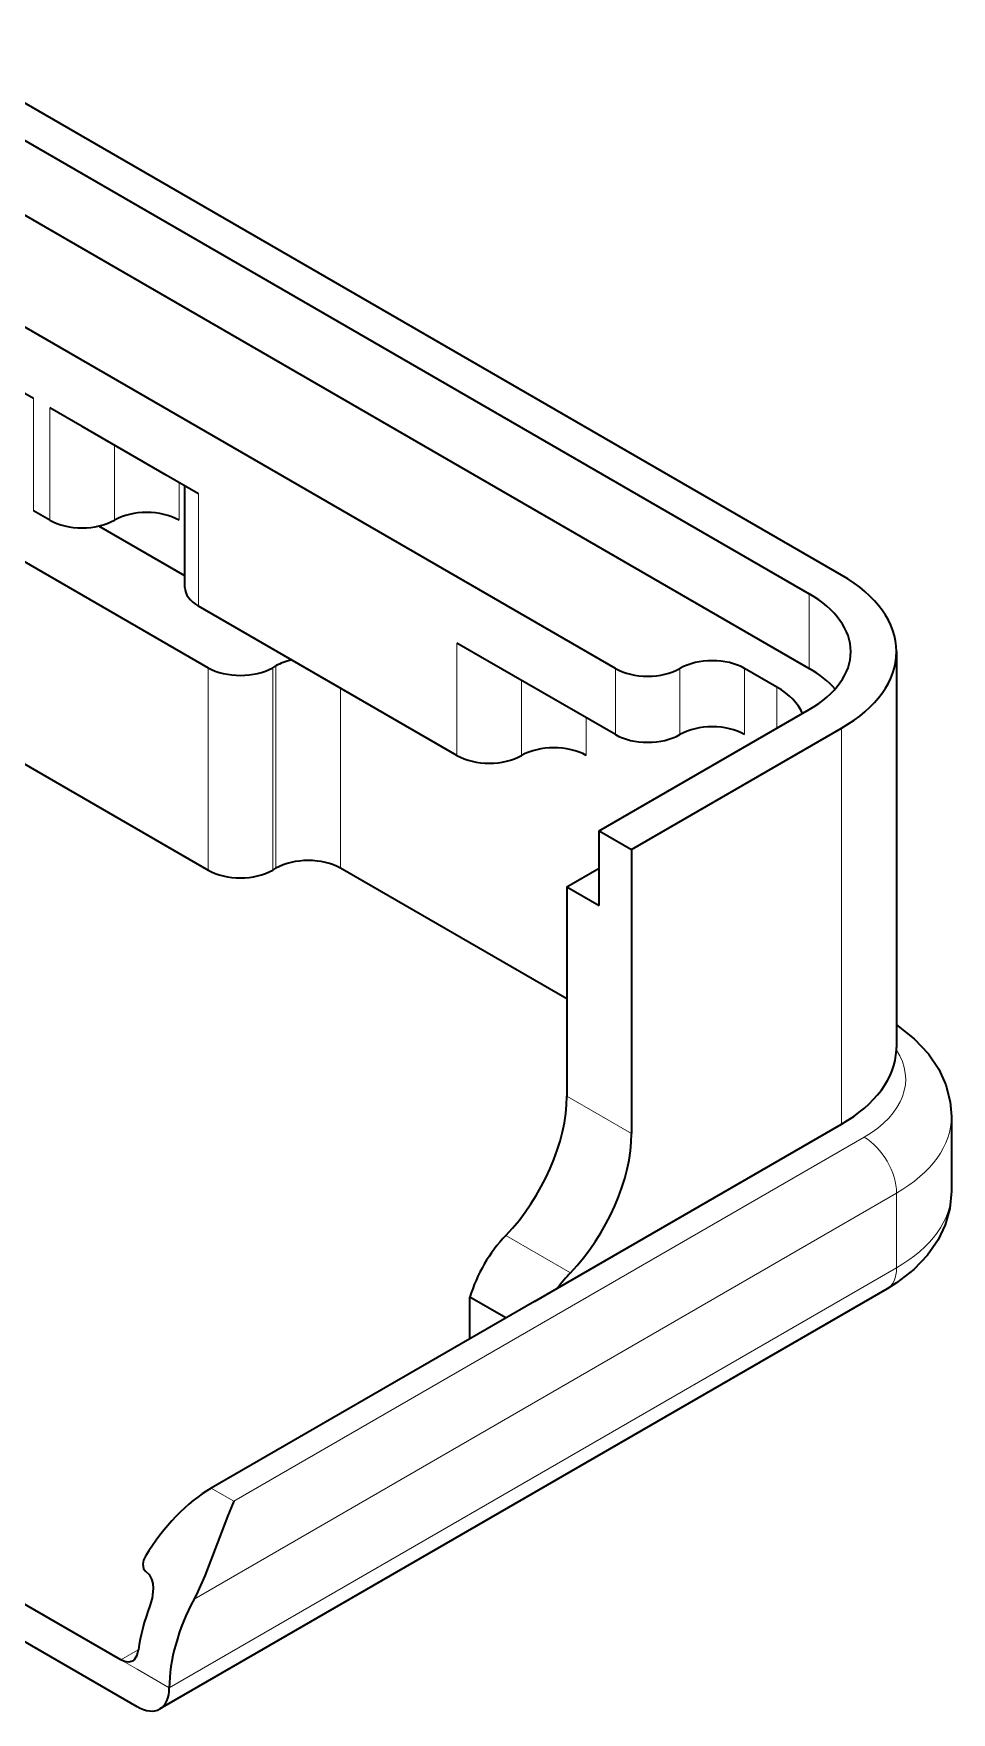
# Model space of a CAD drawing. Extents: x 487 to 800, y 314 to 605.
# Drawn here: x 761.11 to 781.19, y 526.75 to 563.45 of the extents above; entities that cross this region are included whole.
import ezdxf

# ---------------------------------------------------------------- set-up
doc = ezdxf.new("R2010")
doc.units = 0

msp = doc.modelspace()

# ---------------------------------------------------------------- linework, layer by layer
at = {"color": 7, "lineweight": 35}
for p, q in [((778.785, 551.613), (758.278, 563.452)), ((757.571, 563.044), (778.077, 551.205)), ((757.571, 561.411), (778.077, 549.572)), ((763.016, 527.894), (742.849, 539.537)), ((763.37, 526.873), (742.142, 539.129))]:
    msp.add_line(p, q, dxfattribs=at)
at = {"color": 7, "lineweight": 35, "ltscale": 0.469485}
msp.add_line((773.835, 549.572), (757.571, 558.962), dxfattribs=at)
at = {"color": 7, "lineweight": 35, "ltscale": 0.020412}
for p, q in [((761.107, 555.475), (760.4, 555.883)), ((762.168, 554.863), (761.46, 555.271)), ((771.077, 549.719), (770.37, 550.127)), ((777.37, 549.164), (776.663, 549.572)), ((773.481, 546.02), (774.188, 545.612))]:
    msp.add_line(p, q, dxfattribs=at)
at = {"color": 7, "lineweight": 13, "ltscale": 0.061441}
for p, q in [((761.107, 553.018), (761.107, 555.475)), ((761.46, 552.813), (761.46, 555.271)), ((770.37, 547.67), (770.37, 550.127))]:
    msp.add_line(p, q, dxfattribs=at)
at = {"color": 7, "lineweight": 35, "ltscale": 0.053072}
msp.add_line((764.006, 553.801), (762.168, 554.863), dxfattribs=at)
at = {"color": 7, "lineweight": 13, "ltscale": 0.041028}
for p, q in [((762.875, 552.813), (762.875, 554.455)), ((771.784, 547.67), (771.784, 549.311))]:
    msp.add_line(p, q, dxfattribs=at)
at = {"color": 7, "lineweight": 35, "ltscale": 0.19651}
for p, q in [((758.118, 553.518), (764.925, 549.588)), ((758.118, 549.093), (764.925, 545.163))]:
    msp.add_line(p, q, dxfattribs=at)
at = {"color": 7, "lineweight": 35, "ltscale": 0.020413}
msp.add_line((764.713, 553.393), (764.006, 553.801), dxfattribs=at)
at = {"color": 7, "lineweight": 13, "ltscale": 0.020616}
for p, q in [((764.289, 552.813), (764.289, 553.638)), ((773.198, 547.67), (773.198, 548.494))]:
    msp.add_line(p, q, dxfattribs=at)
at = {"color": 7, "lineweight": 35, "ltscale": 0.055463}
msp.add_line((764.42, 551.344), (764.42, 553.562), dxfattribs=at)
at = {"color": 7, "lineweight": 13, "ltscale": 0.061443}
msp.add_line((764.713, 550.935), (764.713, 553.393), dxfattribs=at)
at = {"color": 7, "lineweight": 35, "ltscale": 0.010206}
msp.add_line((761.46, 552.813), (761.107, 553.018), dxfattribs=at)
at = {"color": 7, "lineweight": 35, "ltscale": 0.054487}
msp.add_line((764.42, 551.595), (762.533, 552.684), dxfattribs=at)
at = {"color": 7, "lineweight": 13, "ltscale": 0.040825}
msp.add_line((778.077, 551.205), (778.077, 549.572), dxfattribs=at)
at = {"color": 7, "lineweight": 35, "ltscale": 0.163299}
msp.add_line((770.37, 547.67), (764.713, 550.935), dxfattribs=at)
at = {"color": 7, "lineweight": 35, "ltscale": 0.216386}
msp.add_line((779.985, 549.939), (779.985, 541.284), dxfattribs=at)
at = {"color": 7, "lineweight": 13, "ltscale": 0.110635}
for p, q in [((764.925, 549.588), (764.925, 545.163)), ((766.339, 549.588), (766.339, 545.163))]:
    msp.add_line(p, q, dxfattribs=at)
at = {"color": 7, "lineweight": 35, "ltscale": 0.00204}
msp.add_line((766.339, 549.588), (766.41, 549.629), dxfattribs=at)
at = {"color": 7, "lineweight": 13, "ltscale": 0.110634}
msp.add_line((766.41, 549.629), (766.41, 545.204), dxfattribs=at)
at = {"color": 7, "lineweight": 35, "ltscale": 0.079608}
msp.add_line((773.835, 548.127), (771.077, 549.719), dxfattribs=at)
at = {"color": 7, "lineweight": 13, "ltscale": 0.03613}
for p, q in [((773.835, 549.572), (773.835, 548.127)), ((775.249, 549.572), (775.249, 548.127)), ((776.663, 549.572), (776.663, 548.127))]:
    msp.add_line(p, q, dxfattribs=at)
at = {"color": 7, "lineweight": 13, "ltscale": 0.098387}
msp.add_line((767.824, 549.139), (767.824, 545.204), dxfattribs=at)
at = {"color": 7, "lineweight": 13, "ltscale": 0.022453}
msp.add_line((777.37, 548.266), (777.37, 549.164), dxfattribs=at)
at = {"color": 7, "lineweight": 35, "ltscale": 0.132681}
for p, q in [((773.481, 546.02), (778.077, 548.674)), ((774.188, 545.612), (778.785, 548.266))]:
    msp.add_line(p, q, dxfattribs=at)
at = {"color": 7, "lineweight": 13, "ltscale": 0.216371}
msp.add_line((778.785, 539.611), (778.785, 548.266), dxfattribs=at)
at = {"color": 7, "lineweight": 35, "ltscale": 0.040825}
for p, q in [((773.481, 544.387), (773.481, 546.02)), ((781.188, 539.774), (781.188, 538.141))]:
    msp.add_line(p, q, dxfattribs=at)
at = {"color": 7, "lineweight": 35, "ltscale": 0.155135}
msp.add_line((774.188, 545.612), (774.188, 539.407), dxfattribs=at)
at = {"color": 7, "lineweight": 35, "ltscale": 0.002041}
msp.add_line((766.339, 545.163), (766.41, 545.204), dxfattribs=at)
at = {"color": 7, "lineweight": 35, "ltscale": 0.142887}
msp.add_line((772.774, 542.346), (767.824, 545.204), dxfattribs=at)
at = {"color": 7, "lineweight": 35, "ltscale": 0.020414}
for q in [(773.481, 545.204), (773.481, 544.387)]:
    msp.add_line((772.774, 544.795), q, dxfattribs=at)
at = {"color": 7, "lineweight": 35, "ltscale": 0.11431}
msp.add_line((772.774, 544.795), (772.774, 540.223), dxfattribs=at)
at = {"color": 7, "lineweight": 35, "ltscale": 0.001401}
msp.add_line((779.984, 541.228), (779.985, 541.284), dxfattribs=at)
at = {"color": 7, "lineweight": 13, "ltscale": 0.040826}
for p, q in [((774.188, 539.407), (772.774, 540.223)), ((772.852, 536.359), (771.438, 537.176))]:
    msp.add_line(p, q, dxfattribs=at)
at = {"color": 7, "lineweight": 35, "ltscale": 0.17937}
msp.add_line((772.571, 536.023), (778.785, 539.611), dxfattribs=at)
at = {"color": 7, "lineweight": 13, "ltscale": 0.398044}
msp.add_line((779.28, 539.325), (765.491, 531.364), dxfattribs=at)
at = {"color": 7, "lineweight": 13, "ltscale": 0.443686}
msp.add_line((779.987, 538.1), (764.617, 529.227), dxfattribs=at)
at = {"color": 7, "lineweight": 13, "ltscale": 0.040823}
msp.add_line((779.987, 536.467), (779.987, 538.1), dxfattribs=at)
at = {"color": 7, "lineweight": 13, "ltscale": 0.45928}
msp.add_line((779.987, 536.467), (764.077, 527.282), dxfattribs=at)
at = {"color": 7, "lineweight": 35, "ltscale": 0.459279}
msp.add_line((779.78, 536.009), (763.87, 526.824), dxfattribs=at)
at = {"color": 7, "lineweight": 35, "ltscale": 0.014548}
msp.add_line((772.067, 535.732), (772.571, 536.023), dxfattribs=at)
at = {"color": 7, "lineweight": 35, "ltscale": 0.204124}
msp.add_line((772.067, 535.732), (764.996, 531.65), dxfattribs=at)
at = {"color": 7, "lineweight": 35, "ltscale": 0.022755}
for p in [(770.653, 534.916), (771.441, 535.371)]:
    msp.add_line(p, (770.653, 535.826), dxfattribs=at)
at = {"color": 7, "lineweight": 13, "ltscale": 0.014288}
msp.add_line((765.491, 531.364), (764.996, 531.65), dxfattribs=at)
at = {"color": 7, "lineweight": 13, "ltscale": 0.011063}
msp.add_line((763.016, 527.894), (763.399, 528.115), dxfattribs=at)
at = {"color": 7, "lineweight": 13, "ltscale": 0.010206}
msp.add_line((763.37, 527.69), (763.016, 527.894), dxfattribs=at)
at = {"color": 7, "lineweight": 13, "ltscale": 0.020412}
msp.add_line((764.077, 527.282), (763.37, 527.69), dxfattribs=at)
at = {"color": 7, "lineweight": 35}
for points in [[(779.985, 541.778), (780.373, 541.477), (780.683, 541.148), (780.913, 540.808), (781.068, 540.465), (781.162, 540.094), (781.188, 539.774)], [(781.188, 538.141), (781.153, 537.767), (781.052, 537.408), (780.896, 537.077), (780.667, 536.746), (780.364, 536.43), (779.985, 536.137), (779.78, 536.009)], [(765.491, 531.364), (765.349, 531.031), (765.117, 530.417), (764.852, 529.732), (764.701, 529.393), (764.617, 529.227)], [(763.554, 530.164), (763.513, 530.079), (763.495, 529.987), (763.514, 529.884), (763.556, 529.839)], [(763.556, 529.839), (763.637, 529.766), (763.69, 529.664), (763.714, 529.565), (763.723, 529.459), (763.702, 529.246), (763.654, 529.079)], [(763.269, 527.871), (763.189, 527.847), (763.099, 527.858), (763.016, 527.894)], [(763.399, 528.115), (763.367, 527.992), (763.307, 527.899), (763.269, 527.871)]]:
    msp.add_lwpolyline(points, dxfattribs=at)
for centre, major_axis, start_param, end_param in [((762.168, 553.222), (-1, 0), 0.785398, 2.356194), ((763.582, 552.405), (-1, 0), 3.926991, 5.497787), ((765.42, 551.344), (-1, 0), 0, 0.785398), ((775.885, 549.939), (4.1, 0), 0, 0.785398), ((775.885, 549.939), (3.1, 0), 6.283185, 7.068583), ((775.885, 549.939), (3.1, 0), 5.497787, 6.283185), ((775.885, 549.939), (4.1, 0), 5.497787, 6.283185), ((765.632, 549.997), (1, 0), 3.926991, 5.497787), ((767.117, 549.221), (1, 0), 1.945018, 2.356194), ((774.542, 549.98), (1, 0), 3.926991, 5.497787), ((775.956, 549.164), (1, 0), 0.785398, 2.356194), ((775.885, 548.306), (3.1, 0), 0.473718, 0.785398), ((775.885, 548.306), (2.1, 0), 0.234082, 0.785398), ((774.542, 548.535), (1, 0), 3.926991, 5.497787), ((775.956, 547.719), (1, 0), 0.785398, 2.356194), ((771.077, 548.078), (-1, 0), 0.785398, 2.356194), ((772.491, 547.261), (-1, 0), 3.926991, 5.497787), ((765.632, 545.571), (-1, 0), 0.785398, 2.356194), ((767.117, 544.795), (-1, 0), 3.926991, 5.497787), ((775.885, 541.285), (-4.1, 0), 2.356194, 3.117673), ((770.653, 538.998), (-1.5, -2.598), 1.164407, 2.356194), ((772.067, 538.182), (-1.5, -2.598), 1.164407, 2.356194), ((771.961, 535.961), (-1, -1.732), 4.306, 5.108026), ((773.375, 535.144), (-1, -1.732), 4.306, 4.531855), ((764.996, 529.2), (-1.5, -2.598), 3.926991, 4.674575), ((765.491, 528.915), (-1.5, -2.598), 4.974188, 5.330339), ((766.198, 528.506), (1.5, 2.598), 1.626467, 2.356194), ((763.37, 527.69), (0.5, -0.866), 6.283185, 7.068583), ((763.37, 527.69), (0.5, -0.866), 5.497787, 6.283185)]:
    msp.add_ellipse(centre, major_axis=major_axis, ratio=0.57735, start_param=start_param, end_param=end_param, dxfattribs=at)
at = {"color": 7, "lineweight": 13}
for centre, major_axis, start_param, end_param in [((777.087, 540.591), (-3.1, 0), 2.356194, 3.505722), ((777.087, 539.774), (-4.1, 0), 2.356194, 3.141593), ((779.28, 538.508), (0.5, -0.866), 0.785398, 2.356194), ((777.087, 538.141), (-4.1, 0), 2.356194, 3.141593), ((779.28, 536.875), (0.5, -0.866), 6.283185, 7.068583)]:
    msp.add_ellipse(centre, major_axis=major_axis, ratio=0.57735, start_param=start_param, end_param=end_param, dxfattribs=at)

doc.saveas('drawing.dxf')
